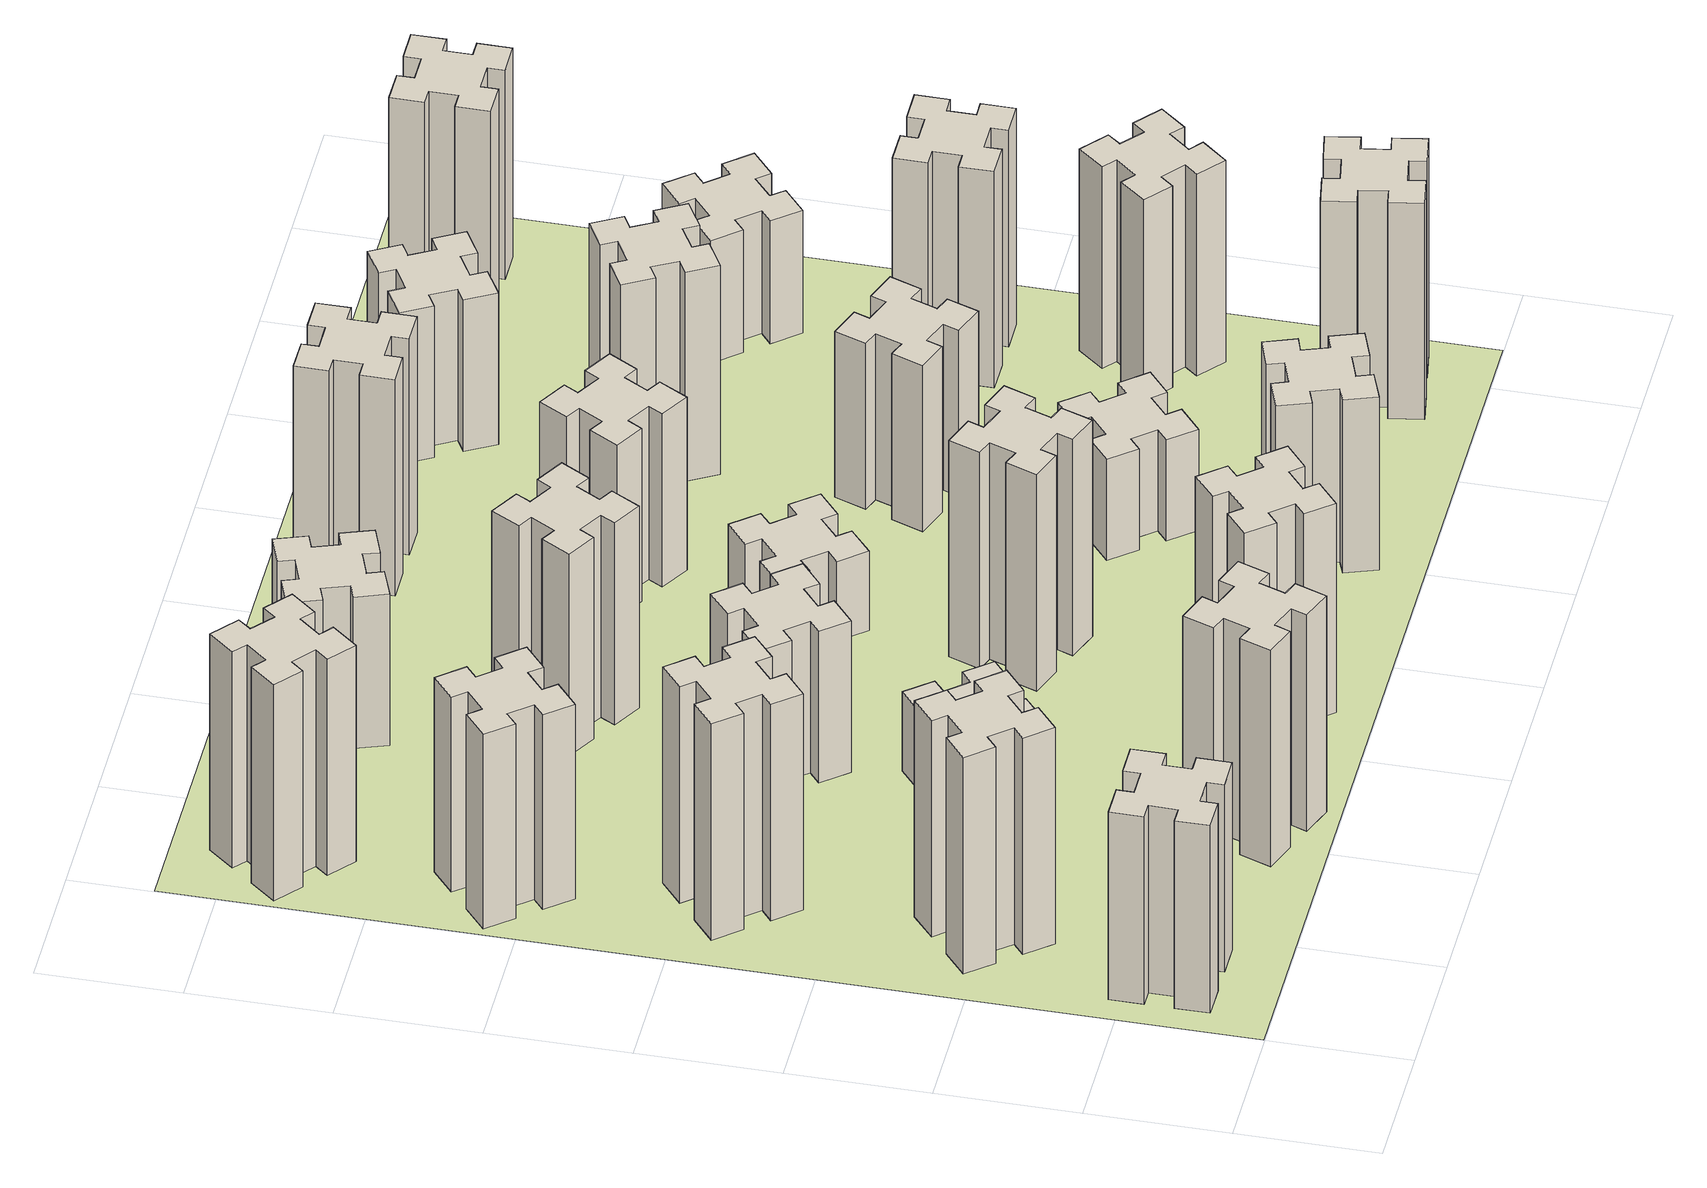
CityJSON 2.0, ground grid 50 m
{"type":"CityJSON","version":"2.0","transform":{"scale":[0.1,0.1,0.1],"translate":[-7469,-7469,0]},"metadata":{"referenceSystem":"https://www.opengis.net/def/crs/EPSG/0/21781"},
"CityObjects":{
"building1":{"type":"Building","attributes":{"class":"1000","function":"1000","usage":"1000","yearOfConstruction":2016,"roofType":"1000","measuredHeight":78,"storeysAboveGround":30,"storeysBelowGround":0},"geometry":[{"type":"Solid","lod":"1","boundaries":[[[[0,1,2,3,4,5,6,7,8,9,10,11,12,13,14,15,16,17,18,19]],[[17,16,20,21]],[[16,15,22,20]],[[15,14,23,22]],[[14,13,24,23]],[[13,12,25,24]],[[12,11,26,25]],[[11,10,27,26]],[[10,9,28,27]],[[9,8,29,28]],[[8,7,30,29]],[[7,6,31,30]],[[6,5,32,31]],[[5,4,33,32]],[[4,3,34,33]],[[3,2,35,34]],[[2,1,36,35]],[[1,0,37,36]],[[0,19,38,37]],[[19,18,39,38]],[[18,17,21,39]],[[24,25,26,27,28,29,30,31,32,33,34,35,36,37,38,39,21,20,22,23]]]]}]},
"building2":{"type":"Building","attributes":{"class":"1000","function":"1000","usage":"1000","yearOfConstruction":2016,"roofType":"1000","measuredHeight":90,"storeysAboveGround":30,"storeysBelowGround":0},"geometry":[{"type":"Solid","lod":"1","boundaries":[[[[40,41,42,43,44,45,46,47,48,49,50,51,52,53,54,55,56,57,58,59]],[[57,56,60,61]],[[56,55,62,60]],[[55,54,63,62]],[[54,53,64,63]],[[53,52,65,64]],[[52,51,66,65]],[[51,50,67,66]],[[50,49,68,67]],[[49,48,69,68]],[[48,47,70,69]],[[47,46,71,70]],[[46,45,72,71]],[[45,44,73,72]],[[44,43,74,73]],[[43,42,75,74]],[[42,41,76,75]],[[41,40,77,76]],[[40,59,78,77]],[[59,58,79,78]],[[58,57,61,79]],[[64,65,66,67,68,69,70,71,72,73,74,75,76,77,78,79,61,60,62,63]]]]}]},
"building3":{"type":"Building","attributes":{"class":"1000","function":"1000","usage":"1000","yearOfConstruction":2016,"roofType":"1000","measuredHeight":90,"storeysAboveGround":30,"storeysBelowGround":0},"geometry":[{"type":"Solid","lod":"1","boundaries":[[[[80,81,82,83,84,85,86,87,88,89,90,91,92,93,94,95,96,97,98,99]],[[97,96,100,101]],[[96,95,102,100]],[[95,94,103,102]],[[94,93,104,103]],[[93,92,105,104]],[[92,91,106,105]],[[91,90,107,106]],[[90,89,108,107]],[[89,88,109,108]],[[88,87,110,109]],[[87,86,111,110]],[[86,85,112,111]],[[85,84,113,112]],[[84,83,114,113]],[[83,82,115,114]],[[82,81,116,115]],[[81,80,117,116]],[[80,99,118,117]],[[99,98,119,118]],[[98,97,101,119]],[[104,105,106,107,108,109,110,111,112,113,114,115,116,117,118,119,101,100,102,103]]]]}]},
"building4":{"type":"Building","attributes":{"class":"1000","function":"1000","usage":"1000","yearOfConstruction":2016,"roofType":"1000","measuredHeight":81,"storeysAboveGround":30,"storeysBelowGround":0},"geometry":[{"type":"Solid","lod":"1","boundaries":[[[[120,121,122,123,124,125,126,127,128,129,130,131,132,133,134,135,136,137,138,139]],[[137,136,140,141]],[[136,135,142,140]],[[135,134,143,142]],[[134,133,144,143]],[[133,132,145,144]],[[132,131,146,145]],[[131,130,147,146]],[[130,129,148,147]],[[129,128,149,148]],[[128,127,150,149]],[[127,126,151,150]],[[126,125,152,151]],[[125,124,153,152]],[[124,123,154,153]],[[123,122,155,154]],[[122,121,156,155]],[[121,120,157,156]],[[120,139,158,157]],[[139,138,159,158]],[[138,137,141,159]],[[144,145,146,147,148,149,150,151,152,153,154,155,156,157,158,159,141,140,142,143]]]]}]},
"building5":{"type":"Building","attributes":{"class":"1000","function":"1000","usage":"1000","yearOfConstruction":2016,"roofType":"1000","measuredHeight":90,"storeysAboveGround":30,"storeysBelowGround":0},"geometry":[{"type":"Solid","lod":"1","boundaries":[[[[160,161,162,163,164,165,166,167,168,169,170,171,172,173,174,175,176,177,178,179]],[[177,176,180,181]],[[176,175,182,180]],[[175,174,183,182]],[[174,173,184,183]],[[173,172,185,184]],[[172,171,186,185]],[[171,170,187,186]],[[170,169,188,187]],[[169,168,189,188]],[[168,167,190,189]],[[167,166,191,190]],[[166,165,192,191]],[[165,164,193,192]],[[164,163,194,193]],[[163,162,195,194]],[[162,161,196,195]],[[161,160,197,196]],[[160,179,198,197]],[[179,178,199,198]],[[178,177,181,199]],[[184,185,186,187,188,189,190,191,192,193,194,195,196,197,198,199,181,180,182,183]]]]}]},
"building6":{"type":"Building","attributes":{"class":"1000","function":"1000","usage":"1000","yearOfConstruction":2016,"roofType":"1000","measuredHeight":90,"storeysAboveGround":30,"storeysBelowGround":0},"geometry":[{"type":"Solid","lod":"1","boundaries":[[[[200,201,202,203,204,205,206,207,208,209,210,211,212,213,214,215,216,217,218,219]],[[217,216,220,221]],[[216,215,222,220]],[[215,214,223,222]],[[214,213,224,223]],[[213,212,225,224]],[[212,211,226,225]],[[211,210,227,226]],[[210,209,228,227]],[[209,208,229,228]],[[208,207,230,229]],[[207,206,231,230]],[[206,205,232,231]],[[205,204,233,232]],[[204,203,234,233]],[[203,202,235,234]],[[202,201,236,235]],[[201,200,237,236]],[[200,219,238,237]],[[219,218,239,238]],[[218,217,221,239]],[[224,225,226,227,228,229,230,231,232,233,234,235,236,237,238,239,221,220,222,223]]]]}]},
"building7":{"type":"Building","attributes":{"class":"1000","function":"1000","usage":"1000","yearOfConstruction":2016,"roofType":"1000","measuredHeight":33,"storeysAboveGround":30,"storeysBelowGround":0},"geometry":[{"type":"Solid","lod":"1","boundaries":[[[[240,241,242,243,244,245,246,247,248,249,250,251,252,253,254,255,256,257,258,259]],[[257,256,260,261]],[[256,255,262,260]],[[255,254,263,262]],[[254,253,264,263]],[[253,252,265,264]],[[252,251,266,265]],[[251,250,267,266]],[[250,249,268,267]],[[249,248,269,268]],[[248,247,270,269]],[[247,246,271,270]],[[246,245,272,271]],[[245,244,273,272]],[[244,243,274,273]],[[243,242,275,274]],[[242,241,276,275]],[[241,240,277,276]],[[240,259,278,277]],[[259,258,279,278]],[[258,257,261,279]],[[264,265,266,267,268,269,270,271,272,273,274,275,276,277,278,279,261,260,262,263]]]]}]},
"building8":{"type":"Building","attributes":{"class":"1000","function":"1000","usage":"1000","yearOfConstruction":2016,"roofType":"1000","measuredHeight":63,"storeysAboveGround":30,"storeysBelowGround":0},"geometry":[{"type":"Solid","lod":"1","boundaries":[[[[280,281,282,283,284,285,286,287,288,289,290,291,292,293,294,295,296,297,298,299]],[[297,296,300,301]],[[296,295,302,300]],[[295,294,303,302]],[[294,293,304,303]],[[293,292,305,304]],[[292,291,306,305]],[[291,290,307,306]],[[290,289,308,307]],[[289,288,309,308]],[[288,287,310,309]],[[287,286,311,310]],[[286,285,312,311]],[[285,284,313,312]],[[284,283,314,313]],[[283,282,315,314]],[[282,281,316,315]],[[281,280,317,316]],[[280,299,318,317]],[[299,298,319,318]],[[298,297,301,319]],[[304,305,306,307,308,309,310,311,312,313,314,315,316,317,318,319,301,300,302,303]]]]}]},
"building9":{"type":"Building","attributes":{"class":"1000","function":"1000","usage":"1000","yearOfConstruction":2016,"roofType":"1000","measuredHeight":87,"storeysAboveGround":30,"storeysBelowGround":0},"geometry":[{"type":"Solid","lod":"1","boundaries":[[[[320,321,322,323,324,325,326,327,328,329,330,331,332,333,334,335,336,337,338,339]],[[337,336,340,341]],[[336,335,342,340]],[[335,334,343,342]],[[334,333,344,343]],[[333,332,345,344]],[[332,331,346,345]],[[331,330,347,346]],[[330,329,348,347]],[[329,328,349,348]],[[328,327,350,349]],[[327,326,351,350]],[[326,325,352,351]],[[325,324,353,352]],[[324,323,354,353]],[[323,322,355,354]],[[322,321,356,355]],[[321,320,357,356]],[[320,339,358,357]],[[339,338,359,358]],[[338,337,341,359]],[[344,345,346,347,348,349,350,351,352,353,354,355,356,357,358,359,341,340,342,343]]]]}]},
"building10":{"type":"Building","attributes":{"class":"1000","function":"1000","usage":"1000","yearOfConstruction":2016,"roofType":"1000","measuredHeight":84,"storeysAboveGround":30,"storeysBelowGround":0},"geometry":[{"type":"Solid","lod":"1","boundaries":[[[[360,361,362,363,364,365,366,367,368,369,370,371,372,373,374,375,376,377,378,379]],[[377,376,380,381]],[[376,375,382,380]],[[375,374,383,382]],[[374,373,384,383]],[[373,372,385,384]],[[372,371,386,385]],[[371,370,387,386]],[[370,369,388,387]],[[369,368,389,388]],[[368,367,390,389]],[[367,366,391,390]],[[366,365,392,391]],[[365,364,393,392]],[[364,363,394,393]],[[363,362,395,394]],[[362,361,396,395]],[[361,360,397,396]],[[360,379,398,397]],[[379,378,399,398]],[[378,377,381,399]],[[384,385,386,387,388,389,390,391,392,393,394,395,396,397,398,399,381,380,382,383]]]]}]},
"building11":{"type":"Building","attributes":{"class":"1000","function":"1000","usage":"1000","yearOfConstruction":2016,"roofType":"1000","measuredHeight":63,"storeysAboveGround":30,"storeysBelowGround":0},"geometry":[{"type":"Solid","lod":"1","boundaries":[[[[400,401,402,403,404,405,406,407,408,409,410,411,412,413,414,415,416,417,418,419]],[[417,416,420,421]],[[416,415,422,420]],[[415,414,423,422]],[[414,413,424,423]],[[413,412,425,424]],[[412,411,426,425]],[[411,410,427,426]],[[410,409,428,427]],[[409,408,429,428]],[[408,407,430,429]],[[407,406,431,430]],[[406,405,432,431]],[[405,404,433,432]],[[404,403,434,433]],[[403,402,435,434]],[[402,401,436,435]],[[401,400,437,436]],[[400,419,438,437]],[[419,418,439,438]],[[418,417,421,439]],[[424,425,426,427,428,429,430,431,432,433,434,435,436,437,438,439,421,420,422,423]]]]}]},
"building12":{"type":"Building","attributes":{"class":"1000","function":"1000","usage":"1000","yearOfConstruction":2016,"roofType":"1000","measuredHeight":90,"storeysAboveGround":30,"storeysBelowGround":0},"geometry":[{"type":"Solid","lod":"1","boundaries":[[[[440,441,442,443,444,445,446,447,448,449,450,451,452,453,454,455,456,457,458,459]],[[457,456,460,461]],[[456,455,462,460]],[[455,454,463,462]],[[454,453,464,463]],[[453,452,465,464]],[[452,451,466,465]],[[451,450,467,466]],[[450,449,468,467]],[[449,448,469,468]],[[448,447,470,469]],[[447,446,471,470]],[[446,445,472,471]],[[445,444,473,472]],[[444,443,474,473]],[[443,442,475,474]],[[442,441,476,475]],[[441,440,477,476]],[[440,459,478,477]],[[459,458,479,478]],[[458,457,461,479]],[[464,465,466,467,468,469,470,471,472,473,474,475,476,477,478,479,461,460,462,463]]]]}]},
"building13":{"type":"Building","attributes":{"class":"1000","function":"1000","usage":"1000","yearOfConstruction":2016,"roofType":"1000","measuredHeight":33,"storeysAboveGround":30,"storeysBelowGround":0},"geometry":[{"type":"Solid","lod":"1","boundaries":[[[[480,481,482,483,484,485,486,487,488,489,490,491,492,493,494,495,496,497,498,499]],[[497,496,500,501]],[[496,495,502,500]],[[495,494,503,502]],[[494,493,504,503]],[[493,492,505,504]],[[492,491,506,505]],[[491,490,507,506]],[[490,489,508,507]],[[489,488,509,508]],[[488,487,510,509]],[[487,486,511,510]],[[486,485,512,511]],[[485,484,513,512]],[[484,483,514,513]],[[483,482,515,514]],[[482,481,516,515]],[[481,480,517,516]],[[480,499,518,517]],[[499,498,519,518]],[[498,497,501,519]],[[504,505,506,507,508,509,510,511,512,513,514,515,516,517,518,519,501,500,502,503]]]]}]},
"building14":{"type":"Building","attributes":{"class":"1000","function":"1000","usage":"1000","yearOfConstruction":2016,"roofType":"1000","measuredHeight":72,"storeysAboveGround":30,"storeysBelowGround":0},"geometry":[{"type":"Solid","lod":"1","boundaries":[[[[520,521,522,523,524,525,526,527,528,529,530,531,532,533,534,535,536,537,538,539]],[[537,536,540,541]],[[536,535,542,540]],[[535,534,543,542]],[[534,533,544,543]],[[533,532,545,544]],[[532,531,546,545]],[[531,530,547,546]],[[530,529,548,547]],[[529,528,549,548]],[[528,527,550,549]],[[527,526,551,550]],[[526,525,552,551]],[[525,524,553,552]],[[524,523,554,553]],[[523,522,555,554]],[[522,521,556,555]],[[521,520,557,556]],[[520,539,558,557]],[[539,538,559,558]],[[538,537,541,559]],[[544,545,546,547,548,549,550,551,552,553,554,555,556,557,558,559,541,540,542,543]]]]}]},
"building15":{"type":"Building","attributes":{"class":"1000","function":"1000","usage":"1000","yearOfConstruction":2016,"roofType":"1000","measuredHeight":72,"storeysAboveGround":30,"storeysBelowGround":0},"geometry":[{"type":"Solid","lod":"1","boundaries":[[[[560,561,562,563,564,565,566,567,568,569,570,571,572,573,574,575,576,577,578,579]],[[577,576,580,581]],[[576,575,582,580]],[[575,574,583,582]],[[574,573,584,583]],[[573,572,585,584]],[[572,571,586,585]],[[571,570,587,586]],[[570,569,588,587]],[[569,568,589,588]],[[568,567,590,589]],[[567,566,591,590]],[[566,565,592,591]],[[565,564,593,592]],[[564,563,594,593]],[[563,562,595,594]],[[562,561,596,595]],[[561,560,597,596]],[[560,579,598,597]],[[579,578,599,598]],[[578,577,581,599]],[[584,585,586,587,588,589,590,591,592,593,594,595,596,597,598,599,581,580,582,583]]]]}]},
"building16":{"type":"Building","attributes":{"class":"1000","function":"1000","usage":"1000","yearOfConstruction":2016,"roofType":"1000","measuredHeight":90,"storeysAboveGround":30,"storeysBelowGround":0},"geometry":[{"type":"Solid","lod":"1","boundaries":[[[[600,601,602,603,604,605,606,607,608,609,610,611,612,613,614,615,616,617,618,619]],[[617,616,620,621]],[[616,615,622,620]],[[615,614,623,622]],[[614,613,624,623]],[[613,612,625,624]],[[612,611,626,625]],[[611,610,627,626]],[[610,609,628,627]],[[609,608,629,628]],[[608,607,630,629]],[[607,606,631,630]],[[606,605,632,631]],[[605,604,633,632]],[[604,603,634,633]],[[603,602,635,634]],[[602,601,636,635]],[[601,600,637,636]],[[600,619,638,637]],[[619,618,639,638]],[[618,617,621,639]],[[624,625,626,627,628,629,630,631,632,633,634,635,636,637,638,639,621,620,622,623]]]]}]},
"building17":{"type":"Building","attributes":{"class":"1000","function":"1000","usage":"1000","yearOfConstruction":2016,"roofType":"1000","measuredHeight":42,"storeysAboveGround":30,"storeysBelowGround":0},"geometry":[{"type":"Solid","lod":"1","boundaries":[[[[640,641,642,643,644,645,646,647,648,649,650,651,652,653,654,655,656,657,658,659]],[[657,656,660,661]],[[656,655,662,660]],[[655,654,663,662]],[[654,653,664,663]],[[653,652,665,664]],[[652,651,666,665]],[[651,650,667,666]],[[650,649,668,667]],[[649,648,669,668]],[[648,647,670,669]],[[647,646,671,670]],[[646,645,672,671]],[[645,644,673,672]],[[644,643,674,673]],[[643,642,675,674]],[[642,641,676,675]],[[641,640,677,676]],[[640,659,678,677]],[[659,658,679,678]],[[658,657,661,679]],[[664,665,666,667,668,669,670,671,672,673,674,675,676,677,678,679,661,660,662,663]]]]}]},
"building18":{"type":"Building","attributes":{"class":"1000","function":"1000","usage":"1000","yearOfConstruction":2016,"roofType":"1000","measuredHeight":69,"storeysAboveGround":30,"storeysBelowGround":0},"geometry":[{"type":"Solid","lod":"1","boundaries":[[[[680,681,682,683,684,685,686,687,688,689,690,691,692,693,694,695,696,697,698,699]],[[697,696,700,701]],[[696,695,702,700]],[[695,694,703,702]],[[694,693,704,703]],[[693,692,705,704]],[[692,691,706,705]],[[691,690,707,706]],[[690,689,708,707]],[[689,688,709,708]],[[688,687,710,709]],[[687,686,711,710]],[[686,685,712,711]],[[685,684,713,712]],[[684,683,714,713]],[[683,682,715,714]],[[682,681,716,715]],[[681,680,717,716]],[[680,699,718,717]],[[699,698,719,718]],[[698,697,701,719]],[[704,705,706,707,708,709,710,711,712,713,714,715,716,717,718,719,701,700,702,703]]]]}]},
"building19":{"type":"Building","attributes":{"class":"1000","function":"1000","usage":"1000","yearOfConstruction":2016,"roofType":"1000","measuredHeight":87,"storeysAboveGround":30,"storeysBelowGround":0},"geometry":[{"type":"Solid","lod":"1","boundaries":[[[[720,721,722,723,724,725,726,727,728,729,730,731,732,733,734,735,736,737,738,739]],[[737,736,740,741]],[[736,735,742,740]],[[735,734,743,742]],[[734,733,744,743]],[[733,732,745,744]],[[732,731,746,745]],[[731,730,747,746]],[[730,729,748,747]],[[729,728,749,748]],[[728,727,750,749]],[[727,726,751,750]],[[726,725,752,751]],[[725,724,753,752]],[[724,723,754,753]],[[723,722,755,754]],[[722,721,756,755]],[[721,720,757,756]],[[720,739,758,757]],[[739,738,759,758]],[[738,737,741,759]],[[744,745,746,747,748,749,750,751,752,753,754,755,756,757,758,759,741,740,742,743]]]]}]},
"building20":{"type":"Building","attributes":{"class":"1000","function":"1000","usage":"1000","yearOfConstruction":2016,"roofType":"1000","measuredHeight":90,"storeysAboveGround":30,"storeysBelowGround":0},"geometry":[{"type":"Solid","lod":"1","boundaries":[[[[760,761,762,763,764,765,766,767,768,769,770,771,772,773,774,775,776,777,778,779]],[[777,776,780,781]],[[776,775,782,780]],[[775,774,783,782]],[[774,773,784,783]],[[773,772,785,784]],[[772,771,786,785]],[[771,770,787,786]],[[770,769,788,787]],[[769,768,789,788]],[[768,767,790,789]],[[767,766,791,790]],[[766,765,792,791]],[[765,764,793,792]],[[764,763,794,793]],[[763,762,795,794]],[[762,761,796,795]],[[761,760,797,796]],[[760,779,798,797]],[[779,778,799,798]],[[778,777,781,799]],[[784,785,786,787,788,789,790,791,792,793,794,795,796,797,798,799,781,780,782,783]]]]}]},
"building21":{"type":"Building","attributes":{"class":"1000","function":"1000","usage":"1000","yearOfConstruction":2016,"roofType":"1000","measuredHeight":63,"storeysAboveGround":30,"storeysBelowGround":0},"geometry":[{"type":"Solid","lod":"1","boundaries":[[[[800,801,802,803,804,805,806,807,808,809,810,811,812,813,814,815,816,817,818,819]],[[817,816,820,821]],[[816,815,822,820]],[[815,814,823,822]],[[814,813,824,823]],[[813,812,825,824]],[[812,811,826,825]],[[811,810,827,826]],[[810,809,828,827]],[[809,808,829,828]],[[808,807,830,829]],[[807,806,831,830]],[[806,805,832,831]],[[805,804,833,832]],[[804,803,834,833]],[[803,802,835,834]],[[802,801,836,835]],[[801,800,837,836]],[[800,819,838,837]],[[819,818,839,838]],[[818,817,821,839]],[[824,825,826,827,828,829,830,831,832,833,834,835,836,837,838,839,821,820,822,823]]]]}]},
"building22":{"type":"Building","attributes":{"class":"1000","function":"1000","usage":"1000","yearOfConstruction":2016,"roofType":"1000","measuredHeight":84,"storeysAboveGround":30,"storeysBelowGround":0},"geometry":[{"type":"Solid","lod":"1","boundaries":[[[[840,841,842,843,844,845,846,847,848,849,850,851,852,853,854,855,856,857,858,859]],[[857,856,860,861]],[[856,855,862,860]],[[855,854,863,862]],[[854,853,864,863]],[[853,852,865,864]],[[852,851,866,865]],[[851,850,867,866]],[[850,849,868,867]],[[849,848,869,868]],[[848,847,870,869]],[[847,846,871,870]],[[846,845,872,871]],[[845,844,873,872]],[[844,843,874,873]],[[843,842,875,874]],[[842,841,876,875]],[[841,840,877,876]],[[840,859,878,877]],[[859,858,879,878]],[[858,857,861,879]],[[864,865,866,867,868,869,870,871,872,873,874,875,876,877,878,879,861,860,862,863]]]]}]},
"building23":{"type":"Building","attributes":{"class":"1000","function":"1000","usage":"1000","yearOfConstruction":2016,"roofType":"1000","measuredHeight":90,"storeysAboveGround":30,"storeysBelowGround":0},"geometry":[{"type":"Solid","lod":"1","boundaries":[[[[880,881,882,883,884,885,886,887,888,889,890,891,892,893,894,895,896,897,898,899]],[[897,896,900,901]],[[896,895,902,900]],[[895,894,903,902]],[[894,893,904,903]],[[893,892,905,904]],[[892,891,906,905]],[[891,890,907,906]],[[890,889,908,907]],[[889,888,909,908]],[[888,887,910,909]],[[887,886,911,910]],[[886,885,912,911]],[[885,884,913,912]],[[884,883,914,913]],[[883,882,915,914]],[[882,881,916,915]],[[881,880,917,916]],[[880,899,918,917]],[[899,898,919,918]],[[898,897,901,919]],[[904,905,906,907,908,909,910,911,912,913,914,915,916,917,918,919,901,900,902,903]]]]}]},
"building24":{"type":"Building","attributes":{"class":"1000","function":"1000","usage":"1000","yearOfConstruction":2016,"roofType":"1000","measuredHeight":51,"storeysAboveGround":30,"storeysBelowGround":0},"geometry":[{"type":"Solid","lod":"1","boundaries":[[[[920,921,922,923,924,925,926,927,928,929,930,931,932,933,934,935,936,937,938,939]],[[937,936,940,941]],[[936,935,942,940]],[[935,934,943,942]],[[934,933,944,943]],[[933,932,945,944]],[[932,931,946,945]],[[931,930,947,946]],[[930,929,948,947]],[[929,928,949,948]],[[928,927,950,949]],[[927,926,951,950]],[[926,925,952,951]],[[925,924,953,952]],[[924,923,954,953]],[[923,922,955,954]],[[922,921,956,955]],[[921,920,957,956]],[[920,939,958,957]],[[939,938,959,958]],[[938,937,941,959]],[[944,945,946,947,948,949,950,951,952,953,954,955,956,957,958,959,941,940,942,943]]]]}]},
"building25":{"type":"Building","attributes":{"class":"1000","function":"1000","usage":"1000","yearOfConstruction":2016,"roofType":"1000","measuredHeight":87,"storeysAboveGround":30,"storeysBelowGround":0},"geometry":[{"type":"Solid","lod":"1","boundaries":[[[[960,961,962,963,964,965,966,967,968,969,970,971,972,973,974,975,976,977,978,979]],[[977,976,980,981]],[[976,975,982,980]],[[975,974,983,982]],[[974,973,984,983]],[[973,972,985,984]],[[972,971,986,985]],[[971,970,987,986]],[[970,969,988,987]],[[969,968,989,988]],[[968,967,990,989]],[[967,966,991,990]],[[966,965,992,991]],[[965,964,993,992]],[[964,963,994,993]],[[963,962,995,994]],[[962,961,996,995]],[[961,960,997,996]],[[960,979,998,997]],[[979,978,999,998]],[[978,977,981,999]],[[984,985,986,987,988,989,990,991,992,993,994,995,996,997,998,999,981,980,982,983]]]]}]},
"landuse1":{"type":"LandUse","attributes":{"name":"plot1","function":"1010"},"geometry":[{"type":"MultiSurface","lod":"1","boundaries":[[[1000,1001,1002,1003]]]}]}
},
"vertices":[
[165,425,0],[165,325,0],[105,325,0],[105,205,0],[225,205,0],[225,265,0],[325,265,0],[325,205,0],[445,205,0],[445,325,0],[385,325,0],[385,425,0],[445,425,0],[445,545,0],[325,545,0],[325,485,0],[225,485,0],[225,545,0],[105,545,0],[105,425,0],[225,485,780],[225,545,780],[325,485,780],[325,545,780],[445,545,780],[445,425,780],[385,425,780],[385,325,780],[445,325,780],[445,205,780],[325,205,780],[325,265,780],[225,265,780],[225,205,780],[105,205,780],[105,325,780],[165,325,780],[165,425,780],[105,425,780],[105,545,780],
[492,1048,0],[427,1124,0],[473,1163,0],[396,1255,0],[304,1178,0],[343,1132,0],[266,1067,0],[228,1113,0],[136,1036,0],[213,944,0],[259,983,0],[323,906,0],[277,868,0],[354,776,0],[446,853,0],[408,899,0],[484,963,0],[523,917,0],[615,994,0],[538,1086,0],[484,963,900],[523,917,900],[408,899,900],[446,853,900],[354,776,900],[277,868,900],[323,906,900],[259,983,900],[213,944,900],[136,1036,900],[228,1113,900],[266,1067,900],[343,1132,900],[304,1178,900],[396,1255,900],[473,1163,900],[427,1124,900],[492,1048,900],[538,1086,900],[615,994,900],
[492,1888,0],[427,1964,0],[473,2003,0],[396,2095,0],[304,2018,0],[343,1972,0],[266,1907,0],[228,1953,0],[136,1876,0],[213,1784,0],[259,1823,0],[323,1746,0],[277,1708,0],[354,1616,0],[446,1693,0],[408,1739,0],[484,1803,0],[523,1757,0],[615,1834,0],[538,1926,0],[484,1803,900],[523,1757,900],[408,1739,900],[446,1693,900],[354,1616,900],[277,1708,900],[323,1746,900],[259,1823,900],[213,1784,900],[136,1876,900],[228,1953,900],[266,1907,900],[343,1972,900],[304,2018,900],[396,2095,900],[473,2003,900],[427,1964,900],[492,1888,900],[538,1926,900],[615,1834,900],
[243,2712,0],[166,2647,0],[128,2693,0],[36,2616,0],[113,2524,0],[159,2563,0],[223,2486,0],[177,2448,0],[254,2356,0],[346,2433,0],[308,2479,0],[384,2543,0],[423,2497,0],[515,2574,0],[438,2666,0],[392,2628,0],[327,2704,0],[373,2743,0],[296,2835,0],[204,2758,0],[327,2704,810],[373,2743,810],[392,2628,810],[438,2666,810],[515,2574,810],[423,2497,810],[384,2543,810],[308,2479,810],[346,2433,810],[254,2356,810],[177,2448,810],[223,2486,810],[159,2563,810],[113,2524,810],[36,2616,810],[128,2693,810],[166,2647,810],[243,2712,810],[204,2758,810],[296,2835,810],
[1029,360,0],[995,266,0],[939,287,0],[897,174,0],[1010,133,0],[1031,189,0],[1125,155,0],[1104,99,0],[1217,57,0],[1258,170,0],[1202,191,0],[1236,285,0],[1292,264,0],[1333,377,0],[1220,418,0],[1200,362,0],[1106,396,0],[1127,452,0],[1014,493,0],[973,380,0],[1106,396,900],[1127,452,900],[1200,362,900],[1220,418,900],[1333,377,900],[1292,264,900],[1236,285,900],[1202,191,900],[1258,170,900],[1217,57,900],[1104,99,900],[1125,155,900],[1031,189,900],[1010,133,900],[897,174,900],[939,287,900],[995,266,900],[1029,360,900],[973,380,900],[1014,493,900],
[384,3387,0],[308,3452,0],[346,3498,0],[254,3575,0],[177,3483,0],[223,3444,0],[159,3368,0],[113,3406,0],[36,3314,0],[128,3237,0],[166,3283,0],[243,3219,0],[204,3173,0],[296,3096,0],[373,3188,0],[327,3226,0],[392,3303,0],[438,3264,0],[515,3356,0],[423,3433,0],[392,3303,900],[438,3264,900],[327,3226,900],[373,3188,900],[296,3096,900],[204,3173,900],[243,3219,900],[166,3283,900],[128,3237,900],[36,3314,900],[113,3406,900],[159,3368,900],[223,3444,900],[177,3483,900],[254,3575,900],[346,3498,900],[308,3452,900],[384,3387,900],[423,3433,900],[515,3356,900],
[1083,1332,0],[1006,1267,0],[968,1313,0],[876,1236,0],[953,1144,0],[999,1183,0],[1063,1106,0],[1017,1068,0],[1094,976,0],[1186,1053,0],[1148,1099,0],[1224,1163,0],[1263,1117,0],[1355,1194,0],[1278,1286,0],[1232,1248,0],[1167,1324,0],[1213,1363,0],[1136,1455,0],[1044,1378,0],[1167,1324,330],[1213,1363,330],[1232,1248,330],[1278,1286,330],[1355,1194,330],[1263,1117,330],[1224,1163,330],[1148,1099,330],[1186,1053,330],[1094,976,330],[1017,1068,330],[1063,1106,330],[999,1183,330],[953,1144,330],[876,1236,330],[968,1313,330],[1006,1267,330],[1083,1332,330],[1044,1378,330],[1136,1455,330],
[1083,1972,0],[1006,1907,0],[968,1953,0],[876,1876,0],[953,1784,0],[999,1823,0],[1063,1746,0],[1017,1708,0],[1094,1616,0],[1186,1693,0],[1148,1739,0],[1224,1803,0],[1263,1757,0],[1355,1834,0],[1278,1926,0],[1232,1888,0],[1167,1964,0],[1213,2003,0],[1136,2095,0],[1044,2018,0],[1167,1964,630],[1213,2003,630],[1232,1888,630],[1278,1926,630],[1355,1834,630],[1263,1757,630],[1224,1803,630],[1148,1739,630],[1186,1693,630],[1094,1616,630],[1017,1708,630],[1063,1746,630],[999,1823,630],[953,1784,630],[876,1876,630],[968,1953,630],[1006,1907,630],[1083,1972,630],[1044,2018,630],[1136,2095,630],
[1639,343,0],[1703,266,0],[1657,228,0],[1734,136,0],[1826,213,0],[1788,259,0],[1864,323,0],[1903,277,0],[1995,354,0],[1918,446,0],[1872,408,0],[1807,484,0],[1853,523,0],[1776,615,0],[1684,538,0],[1723,492,0],[1646,427,0],[1608,473,0],[1516,396,0],[1593,304,0],[1646,427,870],[1608,473,870],[1723,492,870],[1684,538,870],[1776,615,870],[1853,523,870],[1807,484,870],[1872,408,870],[1918,446,870],[1995,354,870],[1903,277,870],[1864,323,870],[1788,259,870],[1826,213,870],[1734,136,870],[1657,228,870],[1703,266,870],[1639,343,870],[1593,304,870],[1516,396,870],
[1117,2525,0],[1204,2475,0],[1174,2423,0],[1278,2363,0],[1338,2467,0],[1286,2497,0],[1336,2584,0],[1388,2554,0],[1448,2658,0],[1344,2718,0],[1314,2666,0],[1227,2716,0],[1257,2768,0],[1153,2828,0],[1093,2724,0],[1145,2694,0],[1095,2607,0],[1043,2637,0],[983,2533,0],[1087,2473,0],[1095,2607,840],[1043,2637,840],[1145,2694,840],[1093,2724,840],[1153,2828,840],[1257,2768,840],[1227,2716,840],[1314,2666,840],[1344,2718,840],[1448,2658,840],[1388,2554,840],[1336,2584,840],[1286,2497,840],[1338,2467,840],[1278,2363,840],[1174,2423,840],[1204,2475,840],[1117,2525,840],[1087,2473,840],[983,2533,840],
[1025,3456,0],[931,3422,0],[910,3478,0],[797,3437,0],[839,3324,0],[895,3345,0],[929,3251,0],[873,3230,0],[914,3117,0],[1027,3159,0],[1006,3215,0],[1100,3249,0],[1120,3193,0],[1233,3234,0],[1192,3347,0],[1136,3326,0],[1102,3420,0],[1158,3440,0],[1117,3553,0],[1004,3512,0],[1102,3420,630],[1158,3440,630],[1136,3326,630],[1192,3347,630],[1233,3234,630],[1120,3193,630],[1100,3249,630],[1006,3215,630],[1027,3159,630],[914,3117,630],[873,3230,630],[929,3251,630],[895,3345,630],[839,3324,630],[797,3437,630],[910,3478,630],[931,3422,630],[1025,3456,630],[1004,3512,630],[1117,3553,630],
[1769,1300,0],[1735,1206,0],[1679,1227,0],[1637,1114,0],[1750,1073,0],[1771,1129,0],[1865,1095,0],[1844,1039,0],[1957,997,0],[1998,1110,0],[1942,1131,0],[1976,1225,0],[2032,1204,0],[2073,1317,0],[1960,1358,0],[1940,1302,0],[1846,1336,0],[1867,1392,0],[1754,1433,0],[1713,1320,0],[1846,1336,900],[1867,1392,900],[1940,1302,900],[1960,1358,900],[2073,1317,900],[2032,1204,900],[1976,1225,900],[1942,1131,900],[1998,1110,900],[1957,997,900],[1844,1039,900],[1865,1095,900],[1771,1129,900],[1750,1073,900],[1637,1114,900],[1679,1227,900],[1735,1206,900],[1769,1300,900],[1713,1320,900],[1754,1433,900],
[1972,1988,0],[1907,2064,0],[1953,2103,0],[1876,2195,0],[1784,2118,0],[1823,2072,0],[1746,2007,0],[1708,2053,0],[1616,1976,0],[1693,1884,0],[1739,1923,0],[1803,1846,0],[1757,1808,0],[1834,1716,0],[1926,1793,0],[1888,1839,0],[1964,1903,0],[2003,1857,0],[2095,1934,0],[2018,2026,0],[1964,1903,330],[2003,1857,330],[1888,1839,330],[1926,1793,330],[1834,1716,330],[1757,1808,330],[1803,1846,330],[1739,1923,330],[1693,1884,330],[1616,1976,330],[1708,2053,330],[1746,2007,330],[1823,2072,330],[1784,2118,330],[1876,2195,330],[1953,2103,330],[1907,2064,330],[1972,1988,330],[2018,2026,330],[2095,1934,330],
[2586,255,0],[2680,289,0],[2700,233,0],[2813,274,0],[2772,387,0],[2716,366,0],[2682,460,0],[2738,480,0],[2697,593,0],[2584,552,0],[2605,496,0],[2511,462,0],[2490,518,0],[2377,477,0],[2419,364,0],[2475,385,0],[2509,291,0],[2453,270,0],[2494,157,0],[2607,199,0],[2509,291,720],[2453,270,720],[2475,385,720],[2419,364,720],[2377,477,720],[2490,518,720],[2511,462,720],[2605,496,720],[2584,552,720],[2697,593,720],[2738,480,720],[2682,460,720],[2716,366,720],[2772,387,720],[2813,274,720],[2700,233,720],[2680,289,720],[2586,255,720],[2607,199,720],[2494,157,720],
[2026,2497,0],[2076,2584,0],[2128,2554,0],[2188,2658,0],[2084,2718,0],[2054,2666,0],[1967,2716,0],[1997,2768,0],[1893,2828,0],[1833,2724,0],[1885,2694,0],[1835,2607,0],[1783,2637,0],[1723,2533,0],[1827,2473,0],[1857,2525,0],[1944,2475,0],[1914,2423,0],[2018,2363,0],[2078,2467,0],[1944,2475,720],[1914,2423,720],[1857,2525,720],[1827,2473,720],[1723,2533,720],[1783,2637,720],[1835,2607,720],[1885,2694,720],[1833,2724,720],[1893,2828,720],[1997,2768,720],[1967,2716,720],[2054,2666,720],[2084,2718,720],[2188,2658,720],[2128,2554,720],[2076,2584,720],[2026,2497,720],[2078,2467,720],[2018,2363,720],
[1965,3385,0],[1965,3485,0],[2025,3485,0],[2025,3605,0],[1905,3605,0],[1905,3545,0],[1805,3545,0],[1805,3605,0],[1685,3605,0],[1685,3485,0],[1745,3485,0],[1745,3385,0],[1685,3385,0],[1685,3265,0],[1805,3265,0],[1805,3325,0],[1905,3325,0],[1905,3265,0],[2025,3265,0],[2025,3385,0],[1905,3325,900],[1905,3265,900],[1805,3325,900],[1805,3265,900],[1685,3265,900],[1685,3385,900],[1745,3385,900],[1745,3485,900],[1685,3485,900],[1685,3605,900],[1805,3605,900],[1805,3545,900],[1905,3545,900],[1905,3605,900],[2025,3605,900],[2025,3485,900],[1965,3485,900],[1965,3385,900],[2025,3385,900],[2025,3265,900],
[2563,1132,0],[2486,1067,0],[2448,1113,0],[2356,1036,0],[2433,944,0],[2479,983,0],[2543,906,0],[2497,868,0],[2574,776,0],[2666,853,0],[2628,899,0],[2704,963,0],[2743,917,0],[2835,994,0],[2758,1086,0],[2712,1048,0],[2647,1124,0],[2693,1163,0],[2616,1255,0],[2524,1178,0],[2647,1124,420],[2693,1163,420],[2712,1048,420],[2758,1086,420],[2835,994,420],[2743,917,420],[2704,963,420],[2628,899,420],[2666,853,420],[2574,776,420],[2497,868,420],[2543,906,420],[2479,983,420],[2433,944,420],[2356,1036,420],[2448,1113,420],[2486,1067,420],[2563,1132,420],[2524,1178,420],[2616,1255,420],
[2682,1671,0],[2716,1765,0],[2772,1744,0],[2813,1857,0],[2700,1898,0],[2680,1842,0],[2586,1876,0],[2607,1932,0],[2494,1973,0],[2453,1860,0],[2509,1840,0],[2475,1746,0],[2419,1767,0],[2377,1654,0],[2490,1613,0],[2511,1669,0],[2605,1635,0],[2584,1579,0],[2697,1537,0],[2738,1650,0],[2605,1635,690],[2584,1579,690],[2511,1669,690],[2490,1613,690],[2377,1654,690],[2419,1767,690],[2475,1746,690],[2509,1840,690],[2453,1860,690],[2494,1973,690],[2607,1932,690],[2586,1876,690],[2680,1842,690],[2700,1898,690],[2813,1857,690],[2772,1744,690],[2716,1765,690],[2682,1671,690],[2738,1650,690],[2697,1537,690],
[2607,2475,0],[2694,2525,0],[2724,2473,0],[2828,2533,0],[2768,2637,0],[2716,2607,0],[2666,2694,0],[2718,2724,0],[2658,2828,0],[2554,2768,0],[2584,2716,0],[2497,2666,0],[2467,2718,0],[2363,2658,0],[2423,2554,0],[2475,2584,0],[2525,2497,0],[2473,2467,0],[2533,2363,0],[2637,2423,0],[2525,2497,870],[2473,2467,870],[2475,2584,870],[2423,2554,870],[2363,2658,870],[2467,2718,870],[2497,2666,870],[2584,2716,870],[2554,2768,870],[2658,2828,870],[2718,2724,870],[2666,2694,870],[2716,2607,870],[2768,2637,870],[2828,2533,870],[2724,2473,870],[2694,2525,870],[2607,2475,870],[2637,2423,870],[2533,2363,870],
[3465,492,0],[3367,475,0],[3357,534,0],[3238,513,0],[3259,395,0],[3318,405,0],[3336,307,0],[3277,297,0],[3297,178,0],[3416,199,0],[3405,258,0],[3504,276,0],[3514,217,0],[3632,237,0],[3611,356,0],[3552,345,0],[3535,444,0],[3594,454,0],[3573,572,0],[3455,551,0],[3535,444,900],[3594,454,900],[3552,345,900],[3611,356,900],[3632,237,900],[3514,217,900],[3504,276,900],[3405,258,900],[3416,199,900],[3297,178,900],[3277,297,900],[3336,307,900],[3318,405,900],[3259,395,900],[3238,513,900],[3357,534,900],[3367,475,900],[3465,492,900],[3455,551,900],[3573,572,900],
[2716,3347,0],[2666,3434,0],[2718,3464,0],[2658,3568,0],[2554,3508,0],[2584,3456,0],[2497,3406,0],[2467,3458,0],[2363,3398,0],[2423,3294,0],[2475,3324,0],[2525,3237,0],[2473,3207,0],[2533,3103,0],[2637,3163,0],[2607,3215,0],[2694,3265,0],[2724,3213,0],[2828,3273,0],[2768,3377,0],[2694,3265,630],[2724,3213,630],[2607,3215,630],[2637,3163,630],[2533,3103,630],[2473,3207,630],[2525,3237,630],[2475,3324,630],[2423,3294,630],[2363,3398,630],[2467,3458,630],[2497,3406,630],[2584,3456,630],[2554,3508,630],[2658,3568,630],[2718,3464,630],[2666,3434,630],[2716,3347,630],[2768,3377,630],[2828,3273,630],
[3487,1006,0],[3552,1083,0],[3598,1044,0],[3675,1136,0],[3583,1213,0],[3544,1167,0],[3468,1232,0],[3506,1278,0],[3414,1355,0],[3337,1263,0],[3383,1224,0],[3319,1148,0],[3273,1186,0],[3196,1094,0],[3288,1017,0],[3326,1063,0],[3403,999,0],[3364,953,0],[3456,876,0],[3533,968,0],[3403,999,840],[3364,953,840],[3326,1063,840],[3288,1017,840],[3196,1094,840],[3273,1186,840],[3319,1148,840],[3383,1224,840],[3337,1263,840],[3414,1355,840],[3506,1278,840],[3468,1232,840],[3544,1167,840],[3583,1213,840],[3675,1136,840],[3598,1044,840],[3552,1083,840],[3487,1006,840],[3533,968,840],[3456,876,840],
[3385,1865,0],[3285,1865,0],[3285,1925,0],[3165,1925,0],[3165,1805,0],[3225,1805,0],[3225,1705,0],[3165,1705,0],[3165,1585,0],[3285,1585,0],[3285,1645,0],[3385,1645,0],[3385,1585,0],[3505,1585,0],[3505,1705,0],[3445,1705,0],[3445,1805,0],[3505,1805,0],[3505,1925,0],[3385,1925,0],[3445,1805,900],[3505,1805,900],[3445,1705,900],[3505,1705,900],[3505,1585,900],[3385,1585,900],[3385,1645,900],[3285,1645,900],[3285,1585,900],[3165,1585,900],[3165,1705,900],[3225,1705,900],[3225,1805,900],[3165,1805,900],[3165,1925,900],[3285,1925,900],[3285,1865,900],[3385,1865,900],[3385,1925,900],[3505,1925,900],
[3219,2463,0],[3283,2386,0],[3237,2348,0],[3314,2256,0],[3406,2333,0],[3368,2379,0],[3444,2443,0],[3483,2397,0],[3575,2474,0],[3498,2566,0],[3452,2528,0],[3387,2604,0],[3433,2643,0],[3356,2735,0],[3264,2658,0],[3303,2612,0],[3226,2547,0],[3188,2593,0],[3096,2516,0],[3173,2424,0],[3226,2547,510],[3188,2593,510],[3303,2612,510],[3264,2658,510],[3356,2735,510],[3433,2643,510],[3387,2604,510],[3452,2528,510],[3498,2566,510],[3575,2474,510],[3483,2397,510],[3444,2443,510],[3368,2379,510],[3406,2333,510],[3314,2256,510],[3237,2348,510],[3283,2386,510],[3219,2463,510],[3173,2424,510],[3096,2516,510],
[3285,3325,0],[3385,3325,0],[3385,3265,0],[3505,3265,0],[3505,3385,0],[3445,3385,0],[3445,3485,0],[3505,3485,0],[3505,3605,0],[3385,3605,0],[3385,3545,0],[3285,3545,0],[3285,3605,0],[3165,3605,0],[3165,3485,0],[3225,3485,0],[3225,3385,0],[3165,3385,0],[3165,3265,0],[3285,3265,0],[3225,3385,870],[3165,3385,870],[3225,3485,870],[3165,3485,870],[3165,3605,870],[3285,3605,870],[3285,3545,870],[3385,3545,870],[3385,3605,870],[3505,3605,870],[3505,3485,870],[3445,3485,870],[3445,3385,870],[3505,3385,870],[3505,3265,870],[3385,3265,870],[3385,3325,870],[3285,3325,870],[3285,3265,870],[3165,3265,870],
[5,3705,0],[3705,3705,0],[3705,5,0],[5,5,0]
]}
